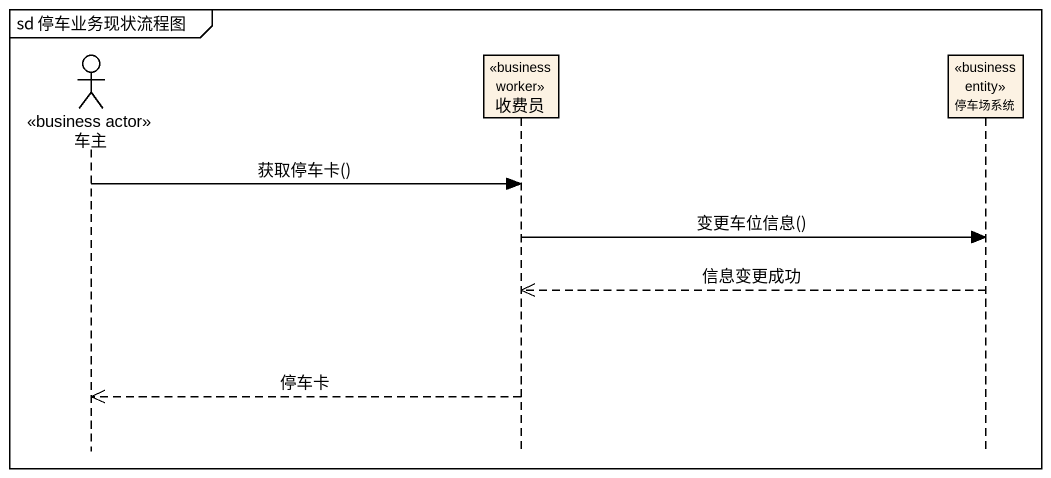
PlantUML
@startuml
mainframe sd 停车业务现状流程图
hide footbox
actor 车主 <<business actor>>
participant 收费员 <<business worker>>
participant 停车场系统 <<business entity>>

车主 -> 收费员 : 获取停车卡()
收费员 -> 停车场系统 : 变更车位信息()
停车场系统 -->> 收费员 : 信息变更成功
收费员 -->> 车主 : 停车卡
@enduml
